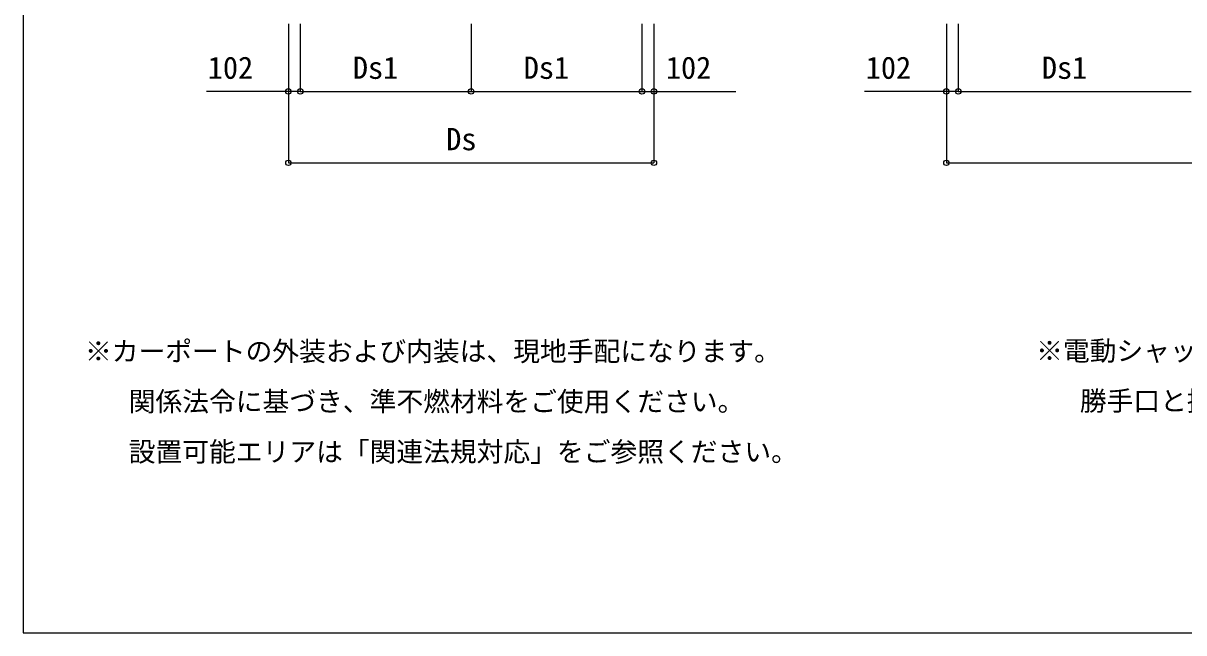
# Model space of a CAD drawing. Units: millimetres, scale not verified. Extents: x -13125 to 13125, y -19494 to 19412.
# Drawn here: x -13125 to -3366, y -19494 to -14372 of the extents above; entities that cross this region are included whole.
import ezdxf
from ezdxf.enums import TextEntityAlignment as Align

# ---------------------------------------------------------------- set-up
doc = ezdxf.new("R2010")
doc.units = ezdxf.units.MM
doc.header["$LTSCALE"] = 70
for name, color, linetype in [('0-2_USER1', 3, 'Continuous'), ('0-7_YKK_D', 6, 'Continuous'), ('0-8_YKK_ZWAK', 7, 'Continuous')]:
    doc.layers.add(name, color=color, linetype=linetype)
doc.styles.add('ＭＳ ゴシック', font='')
doc.styles.get('ＭＳ ゴシック').set_extended_font_data('MS Gothic')

msp = doc.modelspace()

# ---------------------------------------------------------------- linework, layer by layer
at = {"layer": '0-7_YKK_D'}
for p, q in [((-10895.4, -14376), (-10895.4, -14946)), ((-10895.4, -14376), (-10895.4, -15546)), ((-10795, -14376), (-10795, -14946)), ((-10795, -14376), (-10795, -14946)), ((-9358.5, -14376), (-9358.5, -14946)), ((-9358.5, -14376), (-9358.5, -14946)), ((-7922, -14376), (-7922, -14946)), ((-7922, -14376), (-7922, -14946)), ((-7821.6, -14376), (-7821.6, -14946)), ((-7821.6, -14376), (-7821.6, -15546)), ((-5362.4, -14376), (-5362.4, -14946)), ((-5362.4, -14376), (-5362.4, -15546)), ((-5262, -14376), (-5262, -14946)), ((-5262, -14376), (-5262, -14946)), ((-10795, -14945), (-9358.5, -14945)), ((-9358.5, -14945), (-7922, -14945)), ((-5262, -14945), (-3304.33, -14945)), ((-10895.4, -15545), (-7821.6, -15545)), ((-5362.4, -15545), (711.4, -15545))]:
    msp.add_line(p, q, dxfattribs=at)
for points in [[(-10795, -14945), (-10895.4, -14945), (-11583.81, -14945)], [(-7922, -14945), (-7821.6, -14945), (-7133.19, -14945)], [(-5262, -14945), (-5362.4, -14945), (-6050.81, -14945)]]:
    msp.add_lwpolyline(points, dxfattribs=at)
for centre in [(-10895.4, -14945), (-10795, -14945), (-10795, -14945), (-9358.5, -14945), (-9358.5, -14945), (-7922, -14945), (-7922, -14945), (-7821.6, -14945), (-5362.4, -14945), (-5262, -14945), (-5262, -14945), (-10895.4, -15545), (-7821.6, -15545), (-5362.4, -15545)]:
    msp.add_circle(centre, 22.5, dxfattribs=at)
at = {"layer": '0-8_YKK_ZWAK'}
msp.add_line((-13125, 18756), (-13125, -19494), dxfattribs=at)
msp.add_lwpolyline([(-13125, -19494), (13125, -19494), (13125, 18756)], dxfattribs=at)

# ---------------------------------------------------------------- texts
at = {"layer": '0-2_USER1', "style": 'ＭＳ ゴシック'}
for s, p in [('※カーポートの外装および内装は、現地手配になります。', (-12605.68, -17260.16)), ('※電動シャッターゲート＋3面を囲う場合は、\u3000', (-4607.2, -17256.32)), ('\u3000 関係法令に基づき、準不燃材料をご使用ください。', (-12575, -17682.46)), ('   勝手口と換気扇の設置が必要になります。', (-4576.52, -17677.35)), ('\u3000 設置可能エリアは「関連法規対応」をご参照ください。', (-12575, -18104.76))]:
    msp.add_text(s, height=165, dxfattribs=at).set_placement(p, align=Align.BOTTOM_LEFT)
at = {"layer": '0-7_YKK_D', "style": 'ＭＳ ゴシック'}
for s, p in [('102', (-11572.93, -14895)), ('Ds1', (-10352.76, -14895)), ('Ds1', (-8916.26, -14895)), ('102', (-7720.72, -14895)), ('102', (-6039.93, -14895)), ('Ds1', (-4559.17, -14895)), ('Ds', (-9567.86, -15495))]:
    msp.add_text(s, height=187, dxfattribs=at).set_placement(p, align=Align.BOTTOM_LEFT)

doc.saveas('drawing.dxf')
